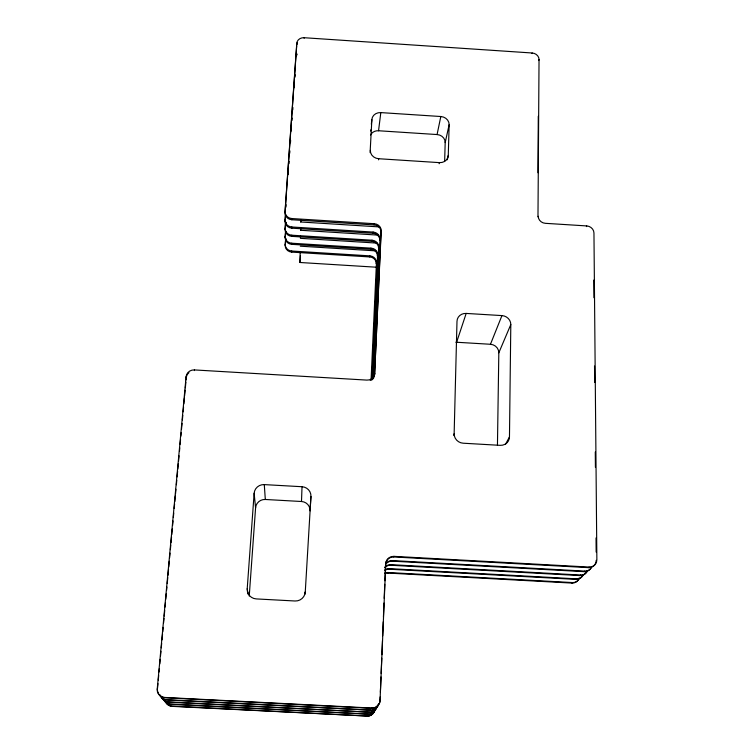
<?xml version="1.0" encoding="UTF-8"?>
<svg xmlns="http://www.w3.org/2000/svg" width="754" height="754" viewBox="0 0 754 754"><rect width="100%" height="100%" fill="white"/><g stroke="black" fill="none" stroke-linecap="round" stroke-linejoin="round"><path stroke-width="1.13" d="M291.732 251.025L370.157 255.879A6.927 6.381 8 0 1 376.453 262.656L376.293 263.721A6.918 6.371 8.2 0 0 369.997 256.954L291.732 252.109L291.732 251.025A6.927 6.352 1.9 0 1 285.248 244.249L285.653 238.405M291.77 243.222L371.279 248.17A7.012 6.484 -12.5 0 1 377.556 255.003L377.434 256.106A7.012 6.437 8.2 0 0 371.119 249.272L291.76 244.334L291.77 243.222A7.022 6.418 2 0 1 285.21 237.378A7.022 6.428 2 0 1 285.191 236.37L285.521 231.676M372.636 379.205L378.602 248.283A7.097 6.513 8.2 0 0 372.259 241.374L291.798 236.36L291.798 235.21A7.116 6.494 2.1 0 1 285.135 228.283L285.549 222.449M291.836 226.992L373.598 232.109A7.21 6.598 8.2 0 1 379.969 239.103L379.799 240.253A7.201 6.588 8.2 0 0 373.428 233.278L291.826 228.17L291.836 226.992A7.21 6.569 2.1 0 1 285.087 219.98L285.493 214.117M370.242 380.431A7.559 7.154 9.4 0 0 374.615 374.323L381.034 232.006A7.295 6.663 8.2 0 0 374.615 224.946L291.864 219.753L291.873 218.547A7.304 6.645 2.2 0 1 285.031 211.44L296.774 43.308A6.993 6.089 3.6 0 1 304.164 37.719L532.173 52.997A6.956 6.023 14.3 0 1 539.035 59.509L537.979 216.879M537.979 172.76L538.281 116.267M296.774 43.308L296.756 44.788A6.984 6.079 3.6 0 1 297.406 42.592M505.491 444.332L509.468 436.934L510.807 324.559A9.057 8.369 20 0 0 501.947 315.596L466.179 313.428A9.057 8.398 17.3 0 0 456.99 321.308L454.144 433.738L453.54 435.247M497.451 445.19L498.818 352.806L510.807 324.559M376.934 267.246L299.979 262.496L300.177 251.959M300.469 236.03L300.431 238.33L376.981 243.099M378.14 235.116L300.573 230.272L300.61 228.245M379.347 226.916L300.733 221.987L300.771 219.914M304.154 38.275L304.164 37.719M444.643 161.309L445.19 142.563L449.148 124.702A8.605 7.625 11 0 0 440.817 116.521L380.817 112.6A8.624 7.644 7.7 0 0 371.863 119.669L371.336 124.259M447.263 159.801L448.272 155.409L449.148 124.702M302.024 486.726A9.5 9.255 -2.3 0 1 310.94 496.481L310.045 510.882A9.105 8.907 -3.5 0 0 301.496 501.504L302.024 486.726L264.286 484.605A9.529 9.246 -10.5 0 0 254.136 493.295L247.218 588.704L248.123 594.246M157.426 690.296A8.482 8.124 -54.2 0 0 164.919 697.761L371.562 708.345A8.341 8.143 82 0 0 380.044 700.419L380.186 696.894M380.384 692.21L380.996 676.96M381.138 673.435L381.76 658.185M381.901 654.67L382.476 640.589M382.664 635.895L383.23 621.824M383.428 617.13L383.993 603.049M384.182 598.356L384.757 584.284M384.898 580.759L385.52 565.509M380.044 700.419L385.765 563.747A7.945 7.804 34.3 0 1 393.965 556.358L589.128 567.065A8.021 7.54 43.9 0 0 596.866 559.713L593.954 232.986A7.295 6.532 21.3 0 0 586.706 225.927L545.378 223.325A7.257 6.513 18.6 0 1 538.215 216.285M371.091 379.394L376.453 262.656M371.882 380.016L377.594 255.012M372.796 378.301L378.772 247.161A7.116 6.522 8.2 0 0 372.429 240.243L291.798 235.21M373.522 378.678L379.969 239.103M374.606 374.323L381.213 230.818A7.304 6.673 8 0 0 374.229 223.702L291.873 218.547M370.101 152.61L371.863 119.669M305.191 593.2L310.94 496.481M305.182 593.916L305.313 591.833A9.736 9.661 -31 0 1 295.031 600.995L256.256 598.912A9.793 9.632 -35.1 0 1 247.218 588.704M300.733 221.987L300.884 219.65M300.573 230.272L300.733 227.915M299.979 262.496L300.441 255.493M291.864 219.753A7.295 6.635 2.2 0 1 285.04 212.666L296.69 45.806M285.983 207.096L286.143 204.749M288.264 174.306L288.433 171.959M288.999 163.759L289.168 161.422M289.734 153.222L289.904 150.885M290.469 142.685L290.639 140.338M291.289 130.97L291.449 128.632M292.024 120.433L292.184 118.095M292.759 109.895L292.92 107.549M294.305 87.643L294.475 85.306M295.04 77.106L295.2 74.759M296.539 55.664L296.68 53.647L296.661 55.08A6.89 6.013 3.6 0 1 296.727 54.542M291.826 228.17A7.201 6.56 2.1 0 1 285.087 221.167L285.577 214.145M285.634 222.392L285.144 229.433L285.135 228.283M286.002 224.645L286.171 222.298M291.76 244.334A7.012 6.409 2 0 1 285.219 238.509A7.012 6.418 2 0 1 285.201 237.491L285.606 231.638M285.973 233.731L286.134 231.393M285.738 238.339L285.248 245.342L285.248 244.249M249.235 596.046L255.587 507.847L254.136 493.295M157.218 689.156L186.097 376.689A7.681 7.22 -10.3 0 1 194.381 369.922L366.887 380.101A7.568 7.163 9.4 0 0 374.785 373.381M157.529 688.232L157.954 683.595M158.274 680.117L158.708 675.48M159.028 672.003L159.348 668.515M159.773 663.925L160.206 659.326M160.517 655.886L160.951 651.286M161.262 647.846L161.686 643.294M162.006 639.882L162.534 634.189M162.741 631.918L163.166 627.366M163.58 622.851L163.995 618.346M164.212 616.093L164.73 610.457M165.041 607.074L165.456 602.606M165.767 599.251L166.285 593.671M166.596 590.325L166.907 586.97M167.228 583.455L167.774 577.602M167.991 575.255L168.528 569.402M168.745 567.055L169.282 561.249M169.612 557.771L170.036 553.125M170.366 549.647L170.79 545.029M171.007 542.729L171.535 536.98M171.752 534.671L172.28 528.922M172.6 525.5L173.024 520.939M173.335 517.517L173.759 512.965M174.183 508.403L174.598 503.889M174.805 501.627L175.333 495.981M175.541 493.729L175.955 489.214M176.37 484.737L176.785 480.26M177.096 476.905L177.614 471.307M177.821 469.082L178.34 463.54M178.547 461.316L179.056 455.774M179.471 451.344L179.791 447.838M180.112 444.332L180.545 439.667M180.875 436.161L181.196 432.664M181.516 429.186L182.053 423.409M182.374 419.931L182.807 415.303M183.128 411.854L183.552 407.273M183.872 403.833L184.4 398.093M184.607 395.803L185.135 390.12M185.352 387.848L185.88 382.165M186.087 379.893L186.511 376.425A7.672 7.21 -10.4 0 1 188.934 372.702M370.572 131.036L370.695 129.914M370.534 134.966A8.407 7.493 7.6 0 1 378.546 130.753L380.817 112.6M378.517 159.829L378.668 158.726A8.69 7.766 7.8 0 1 370.355 150.385M369.696 256.935L369.846 255.86M370.751 249.244L370.902 248.141M371.826 241.346L371.976 240.215M372.928 233.231L373.089 232.072M374.069 224.899L374.229 223.702M378.602 248.283L378.772 247.161M381.034 232.006L381.213 230.818M445.19 142.563A8.398 7.474 11 0 0 437.075 134.551L440.817 116.521M439.148 163.731L439.394 162.628A8.68 7.747 11.3 0 0 448.272 155.409M532.013 53.543L532.173 52.997M538.724 60.499L539.035 59.509M455.85 342.231A8.567 8.002 17.7 0 1 456.613 342.25L466.179 313.428M385.181 573.426A7.493 7.38 39.3 0 1 387.942 573.059L388.131 572.522L572.503 582.559A7.578 7.154 45.5 0 0 579.345 578.271M385.153 570.203A7.597 7.474 38 0 1 389.328 569.204L389.526 568.648L576.49 578.846A7.681 7.248 45.1 0 0 583.417 574.51M384.71 567.724A7.7 7.578 36.8 0 1 390.761 565.246L390.968 564.671L580.58 575.029A7.794 7.342 44.7 0 0 587.602 570.637M385.605 564.294A7.813 7.681 35.6 0 1 392.231 561.164L392.438 560.58L584.793 571.108A7.908 7.436 44.3 0 0 591.909 566.65M385.624 563.643A7.926 7.785 34.5 0 1 393.748 556.961L393.965 556.358M498.818 352.806A8.567 7.974 20.6 0 0 490.458 344.276L501.947 315.596M586.395 226.596L586.706 225.927M165.267 700.796A7.992 7.672 -56 0 0 172.091 706.357L366.981 716.027A7.898 7.691 84 0 0 374.87 709.712M163.665 699.335A8.115 7.776 -55.6 0 0 170.376 704.302L368.122 714.113A8.002 7.804 83.5 0 0 376.123 707.714M161.554 696.31A8.228 7.889 -55.2 0 0 168.613 702.191L369.29 712.153A8.124 7.917 83 0 0 377.264 706.281M159.886 694.886A8.351 8.011 -54.7 0 0 166.794 700.004L370.497 710.127A8.237 8.04 82.5 0 0 378.583 704.17M371.562 708.345L371.741 708.044A8.36 8.153 82 0 0 380.242 700.098M387.942 573.059L571.956 583.078L572.503 582.559M389.328 569.204L575.915 579.383L576.49 578.846M390.761 565.246L579.996 575.575L580.58 575.029M392.231 561.164L584.19 571.664L584.793 571.108M393.748 556.961L588.506 567.639L589.128 567.065M157.134 689.052A8.501 8.143 -54.2 0 0 164.645 697.441L371.741 708.044M159.829 695.122A8.369 8.021 -54.6 0 0 166.53 699.693L370.497 710.127M161.469 696.658A8.247 7.908 -55.1 0 0 168.359 701.88L369.29 712.153M163.627 699.561A8.124 7.794 -55.5 0 0 170.131 704.01L368.122 714.113M165.164 700.984A8.011 7.681 -56 0 0 171.855 706.064L366.981 716.027M255.587 507.847A9.133 8.897 -12.2 0 1 265.314 499.478L301.496 501.504M456.613 342.25L490.458 344.276M300.281 246.181L375.831 250.875M378.546 130.753L437.075 134.551M378.668 158.726L439.394 162.628M186.097 376.689L186.295 377.613M194.381 369.922L194.513 370.582M264.286 484.605L265.314 499.478M593.775 280.083L593.926 297.736M594.529 366.029L594.67 382.514M595.283 451.985L595.415 467.291M596.037 537.932L596.16 552.069M285.031 211.44L285.04 212.666M285.087 219.98L285.097 221.167M285.191 236.37L285.201 237.491M509.468 436.934A9.34 8.822 27 0 1 500.109 445.341L463.192 443.211A9.321 8.86 23.6 0 1 454.144 433.738M596.235 560.307A8.002 7.521 44 0 1 588.506 567.639M591.296 567.215A7.889 7.427 44.4 0 1 584.19 571.664M587.234 570.495A7.776 7.323 44.8 0 1 579.996 575.575M582.833 575.048A7.672 7.229 45.2 0 1 575.915 579.383M579.006 578.13A7.559 7.135 45.6 0 1 571.956 583.078M291.798 236.36A7.097 6.484 2.1 0 1 285.144 229.442M291.732 252.109A6.918 6.343 1.9 0 1 285.248 245.352M385.803 563.709A7.832 7.7 35.4 0 1 392.438 560.58M384.908 567.159A7.719 7.597 36.6 0 1 390.968 564.671M384.7 570.071A7.606 7.493 37.8 0 1 389.526 568.648M384.681 573.163A7.502 7.389 39.1 0 1 388.131 572.522M378.546 703.84A8.219 8.021 82.6 0 1 370.327 710.419M377.226 705.951A8.105 7.898 83.1 0 1 369.121 712.436M376.039 707.393A7.992 7.785 83.6 0 1 367.961 714.387M374.7 709.985A7.879 7.672 84 0 1 366.83 716.291"/></g></svg>
